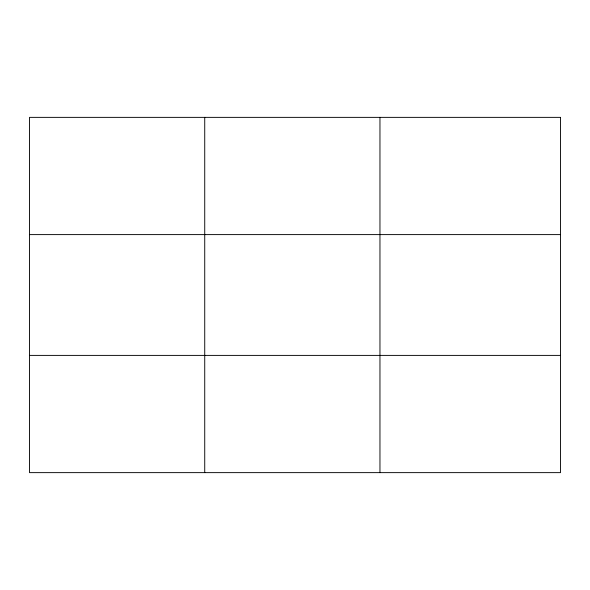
<?xml version="1.0" encoding="UTF-8"?>
<svg xmlns="http://www.w3.org/2000/svg" width="590" height="590" viewBox="0 0 590 590"><rect width="100%" height="100%" fill="white"/><g stroke="black" fill="none" stroke-linecap="round" stroke-linejoin="round"><path stroke-width="0.89" d="M204.73 472.634L204.73 117.366M379.96 472.634L379.96 117.366M29.5 234.606L560.5 234.606M29.5 355.394L560.5 355.394M560.5 117.366L560.5 472.634L29.5 472.634L29.5 117.366L560.5 117.366"/></g></svg>
